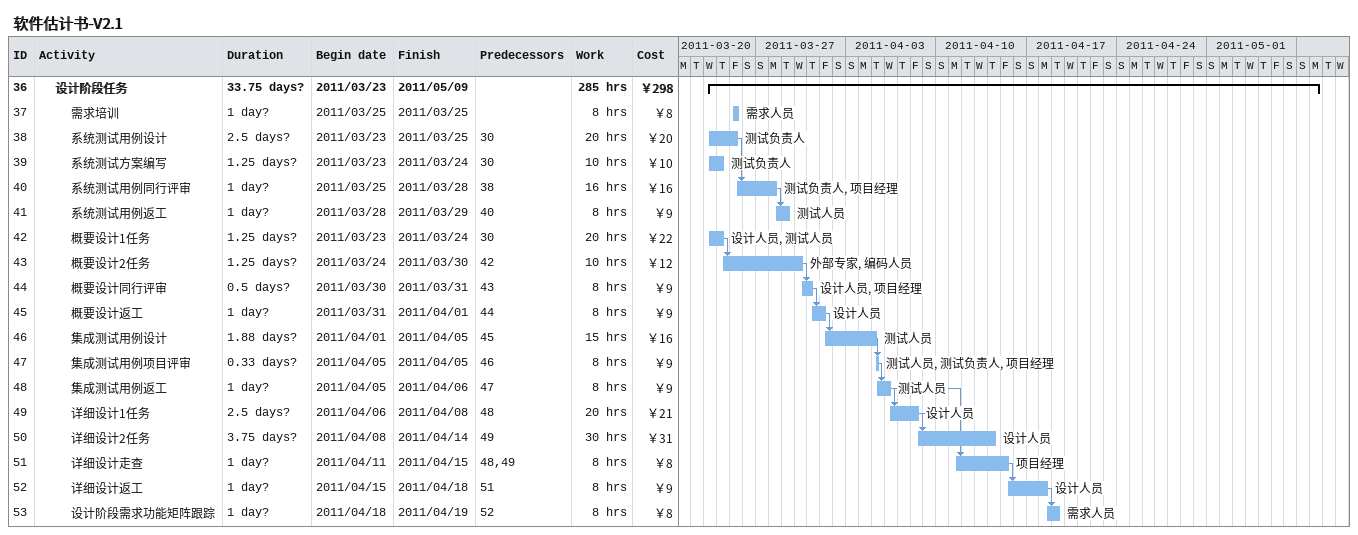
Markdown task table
软件估计书-V2.1

| ID | Level | Task | Duration | Start | Finish | Predecessors | Resources | Work (h) | Cost (￥) |
|---|---|---|---|---|---|---|---|---|---|
| 36 | 2 | **设计阶段任务** | 33.75d? | 2011-03-23 | 2011-05-09 |  |  | 285 | 298 |
| 37 | 3 | 需求培训 | 1d? | 2011-03-25 | 2011-03-25 |  | 需求人员 | 8 | 8 |
| 38 | 3 | 系统测试用例设计 | 2.5d? | 2011-03-23 | 2011-03-25 | 30 | 测试负责人 | 20 | 20 |
| 39 | 3 | 系统测试方案编写 | 1.25d? | 2011-03-23 | 2011-03-24 | 30 | 测试负责人 | 10 | 10 |
| 40 | 3 | 系统测试用例同行评审 | 1d? | 2011-03-25 | 2011-03-28 | 38 | 测试负责人, 项目经理 | 16 | 16 |
| 41 | 3 | 系统测试用例返工 | 1d? | 2011-03-28 | 2011-03-29 | 40 | 测试人员 | 8 | 9 |
| 42 | 3 | 概要设计1任务 | 1.25d? | 2011-03-23 | 2011-03-24 | 30 | 设计人员, 测试人员 | 20 | 22 |
| 43 | 3 | 概要设计2任务 | 1.25d? | 2011-03-24 | 2011-03-30 | 42 | 外部专家, 编码人员 | 10 | 12 |
| 44 | 3 | 概要设计同行评审 | 0.5d? | 2011-03-30 | 2011-03-31 | 43 | 设计人员, 项目经理 | 8 | 9 |
| 45 | 3 | 概要设计返工 | 1d? | 2011-03-31 | 2011-04-01 | 44 | 设计人员 | 8 | 9 |
| 46 | 3 | 集成测试用例设计 | 1.88d? | 2011-04-01 | 2011-04-05 | 45 | 测试人员 | 15 | 16 |
| 47 | 3 | 集成测试用例项目评审 | 0.33d? | 2011-04-05 | 2011-04-05 | 46 | 测试人员, 测试负责人, 项目经理 | 8 | 9 |
| 48 | 3 | 集成测试用例返工 | 1d? | 2011-04-05 | 2011-04-06 | 47 | 测试人员 | 8 | 9 |
| 49 | 3 | 详细设计1任务 | 2.5d? | 2011-04-06 | 2011-04-08 | 48 | 设计人员 | 20 | 21 |
| 50 | 3 | 详细设计2任务 | 3.75d? | 2011-04-08 | 2011-04-14 | 49 | 设计人员 | 30 | 31 |
| 51 | 3 | 详细设计走查 | 1d? | 2011-04-11 | 2011-04-15 | 48, 49 | 项目经理 | 8 | 8 |
| 52 | 3 | 详细设计返工 | 1d? | 2011-04-15 | 2011-04-18 | 51 | 设计人员 | 8 | 9 |
| 53 | 3 | 设计阶段需求功能矩阵跟踪 | 1d? | 2011-04-18 | 2011-04-19 | 52 | 需求人员 | 8 | 8 |
